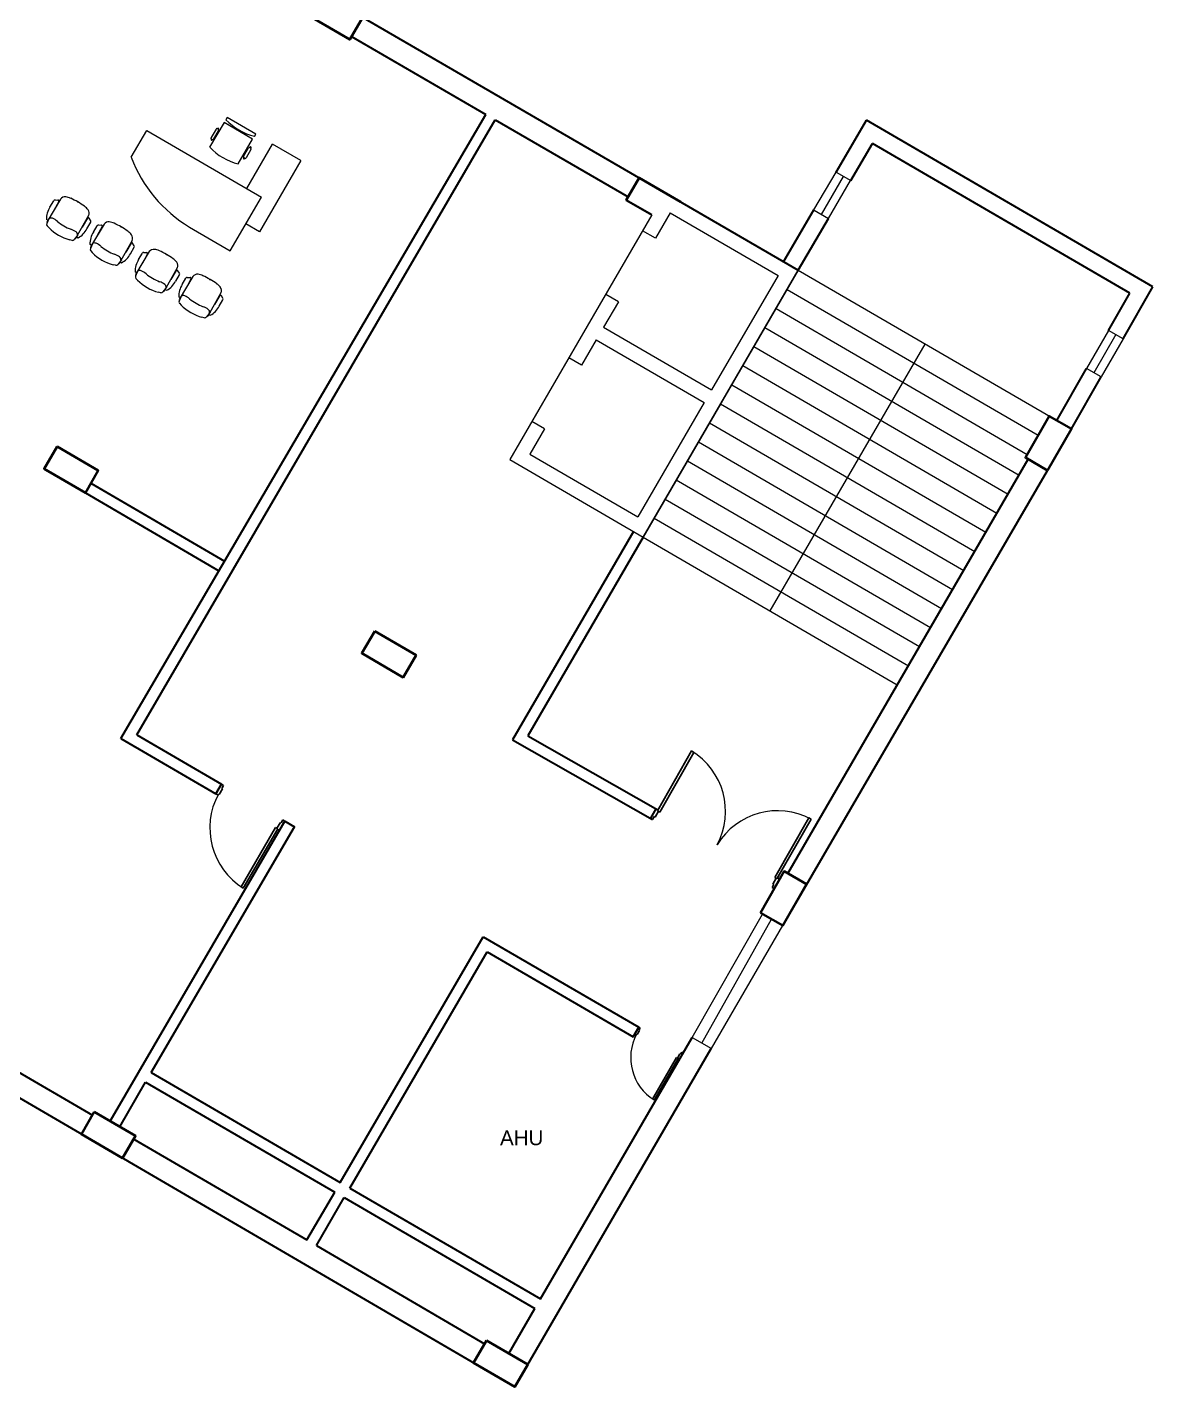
# Model space of a CAD drawing. Header units: millimetres. Extents: x 3079 to 579737, y 1565 to 1161826.
# Drawn here: x 131058 to 146375, y 170435 to 188941 of the extents above; entities that cross this region are included whole.
import ezdxf

# ---------------------------------------------------------------- set-up
doc = ezdxf.new("R2010")
doc.units = ezdxf.units.MM
for name, color, linetype, lineweight in [('1', 7, 'Continuous', 35), ('A_COL', 250, 'Continuous', 40), ('A_ELE1', 250, 'Continuous', 20), ('A_WIN-DOR', 250, 'Continuous', 30), ('IG-Area', 250, 'Continuous', 30), ('SILL', 251, 'Continuous', 18), ('WINDOW', 252, 'Continuous', 15)]:
    doc.layers.add(name, color=color, linetype=linetype, lineweight=lineweight)
doc.layers.add('FURNITURE', color=253, linetype='Continuous', lineweight=5, transparency=0.05)
doc.styles.get("Standard").update_dxf_attribs({"font": 'arial.ttf'})

msp = doc.modelspace()

# ---------------------------------------------------------------- linework, layer by layer
for p, q in [((141550, 185633), (139734, 186688)), ((139558, 186385), (138679, 184872)), ((139807, 186414), (139606, 186068)), ((139807, 186414), (141276, 185560)), ((139606, 186068), (139433, 186169)), ((141960, 186338), (141960, 186337)), ((141550, 185633), (139439, 182000)), ((140495, 183817), (141550, 185633)), ((141549, 185632), (145008, 183622)), ((141276, 185560), (140372, 184004)), ((139103, 185204), (138930, 185304)), ((141399, 185372), (144815, 183387)), ((139103, 185204), (138902, 184858)), ((141248, 185113), (144666, 183127)), ((138679, 184872), (137624, 183056)), ((138902, 184858), (140372, 184004)), ((141097, 184854), (144556, 182844)), ((138802, 184685), (138601, 184339)), ((138802, 184685), (140272, 183831)), ((140946, 184594), (144405, 182585)), ((141169, 180996), (143279, 184627)), ((138601, 184339), (138428, 184440)), ((140796, 184335), (144254, 182325)), ((140645, 184075), (144104, 182066)), ((140272, 183831), (139367, 182275)), ((139440, 182001), (140495, 183817)), ((140495, 183817), (139440, 182001)), ((140494, 183816), (143953, 181807)), ((145008, 183622), (145008, 183622)), ((138098, 183474), (137898, 183129)), ((138098, 183474), (137926, 183575)), ((140344, 183557), (143802, 181547)), ((140193, 183297), (143651, 181288)), ((137624, 183056), (139440, 182001)), ((137898, 183129), (139367, 182275)), ((140042, 183038), (143501, 181028)), ((142898, 179991), (144681, 183060)), ((139891, 182778), (143350, 180769)), ((139741, 182519), (143199, 180510)), ((139590, 182260), (143049, 180250)), ((139439, 182000), (142898, 179991))]:
    msp.add_line(p, q)
at = {"layer": '1'}
for p, q in [((135062, 189402), (141550, 185633)), ((135473, 188816), (137297, 187755)), ((132332, 179259), (137297, 187755)), ((132551, 179308), (137427, 187680)), ((137427, 187680), (139234, 186630)), ((142067, 186969), (142477, 187674)), ((146375, 185407), (142477, 187674)), ((142266, 186853), (142560, 187359)), ((146062, 185323), (142560, 187359)), ((141351, 185748), (141761, 186453)), ((141550, 185633), (141960, 186337)), ((145773, 184815), (146062, 185323)), ((145972, 184699), (146375, 185407)), ((145068, 183587), (145472, 184296)), ((145268, 183473), (145671, 184181)), ((141407, 177424), (144681, 183060)), ((131309, 182918), (131850, 182604)), ((141339, 176714), (144944, 182909)), ((131509, 182802), (131509, 182802)), ((131639, 182726), (131639, 182726)), ((131926, 182733), (133742, 181672)), ((131850, 182604), (133666, 181543)), ((139310, 182077), (137663, 179242)), ((139440, 182002), (137869, 179298)), ((135892, 180255), (135892, 180255)), ((132332, 179259), (133625, 178507)), ((132551, 179308), (133702, 178638)), ((137663, 179242), (139567, 178157)), ((137869, 179298), (139641, 178288)), ((133625, 178507), (133702, 178638)), ((139614, 178304), (139539, 178173)), ((132187, 174052), (134566, 178135)), ((132746, 174712), (134697, 178058)), ((134566, 178135), (134697, 178058)), ((134694, 178052), (134697, 178058)), ((134490, 178005), (134492, 178004)), ((134618, 177922), (134618, 177922)), ((135317, 173216), (137261, 176561)), ((137261, 176561), (139379, 175330)), ((135447, 173140), (137315, 176355)), ((137315, 176355), (139304, 175199)), ((139304, 175199), (139379, 175330)), ((138042, 171632), (140108, 175189)), ((137693, 170435), (140367, 175038)), ((130828, 174786), (131946, 174134)), ((132746, 174712), (135317, 173216)), ((130677, 174527), (137693, 170435)), ((132317, 173976), (132670, 174581)), ((132670, 174581), (135242, 173086)), ((132507, 173807), (134862, 172434)), ((134862, 172434), (135242, 173086)), ((135447, 173140), (138042, 171632)), ((134993, 172357), (135371, 173010)), ((135371, 173010), (137966, 171503)), ((134993, 172357), (137283, 171022)), ((137610, 170889), (137966, 171503)), ((137844, 170695), (137844, 170694)), ((137434, 170586), (137434, 170586))]:
    msp.add_line(p, q, dxfattribs=at)
at = {"layer": 'A_COL'}
for points in [[(134887, 189101), (135063, 189403), (135624, 189076), (135448, 188773)], [(144944, 182909), (144641, 183083), (144965, 183647), (145268, 183473)], [(131464, 183233), (131288, 182931), (131850, 182603), (132026, 182906)], [(135788, 180721), (135611, 180419), (136173, 180092), (136349, 180394)], [(141035, 176888), (141339, 176714), (141661, 177279), (141357, 177452)], [(131971, 174178), (131795, 173875), (132356, 173548), (132533, 173850)], [(137308, 171065), (137131, 170763), (137693, 170435), (137869, 170738)]]:
    msp.add_lwpolyline(points, close=True, dxfattribs=at)
msp.add_lwpolyline([(139558, 186385), (139210, 186589), (139386, 186891), (139948, 186564)], dxfattribs=at)
at = {"layer": 'A_ELE1', "transparency": 33554687}
for centre, radius, start, end in [((139595, 178266), 966, 332.0667, 58.5824), ((134509, 178043), 966, 151.5977, 238.1135), ((141272, 177310), 966, 62.0665, 148.5823), ((139595, 178266), 966, 332.0666, 332.0667), ((139946, 174913), 676, 151.5846, 238.1004)]:
    msp.add_arc(centre, radius, start, end, dxfattribs=at)
at = {"layer": 'A_WIN-DOR', "transparency": 33554687}
for p, q in [((139635, 178277), (140098, 179090)), ((139667, 178258), (140130, 179071)), ((133625, 178506), (133700, 178635)), ((133729, 178621), (133706, 178581)), ((133706, 178581), (133717, 178574)), ((133653, 178491), (133626, 178507)), ((133660, 178502), (133653, 178491)), ((133717, 178574), (133672, 178495)), ((139614, 178304), (139539, 178173)), ((139602, 178190), (139647, 178270)), ((139641, 178288), (139614, 178304)), ((139641, 178288), (139658, 178316)), ((134437, 178050), (133968, 177242)), ((134469, 178032), (133999, 177223)), ((134503, 178118), (134457, 178039)), ((134490, 178005), (134566, 178135)), ((134515, 178111), (134503, 178118)), ((134538, 178151), (134515, 178111)), ((134566, 178135), (134538, 178151)), ((139539, 178173), (139567, 178157)), ((139567, 178157), (139590, 178197)), ((139590, 178197), (139602, 178190)), ((141230, 177368), (141693, 178180)), ((141261, 177350), (141725, 178163)), ((134463, 178021), (134446, 177993)), ((134463, 178021), (134490, 178005)), ((140448, 177813), (140448, 177813)), ((140448, 177813), (140448, 177813)), ((141204, 177277), (141250, 177357)), ((141296, 177345), (141221, 177215)), ((141268, 177361), (141284, 177389)), ((141268, 177361), (141296, 177345)), ((141194, 177231), (141216, 177270)), ((141221, 177215), (141194, 177231)), ((141216, 177270), (141204, 177277)), ((139391, 175285), (139359, 175230)), ((139399, 175318), (139383, 175290)), ((139383, 175290), (139391, 175285)), ((139346, 175227), (139327, 175238)), ((139351, 175235), (139346, 175227)), ((139895, 174918), (139566, 174352)), ((139917, 174906), (139588, 174339)), ((139913, 174898), (139901, 174878)), ((139941, 174966), (139909, 174910)), ((139913, 174898), (139932, 174887)), ((139932, 174887), (139985, 174977)), ((139950, 174961), (139941, 174966)), ((139966, 174989), (139950, 174961))]:
    msp.add_line(p, q, dxfattribs=at)
at = {"layer": 'A_WIN-DOR'}
for p, q in [((140098, 179090), (140130, 179071)), ((133701, 178637), (133729, 178621)), ((141725, 178163), (141693, 178180)), ((133999, 177223), (133968, 177242)), ((139327, 175238), (139380, 175329)), ((139380, 175329), (139399, 175318)), ((139966, 174989), (139985, 174977))]:
    msp.add_line(p, q, dxfattribs=at)
at = {"layer": 'A_WIN-DOR', "transparency": 33554687}
for points in [[(133660, 178502), (133672, 178495)], [(139635, 178277), (139667, 178258)], [(134469, 178032), (134437, 178050)], [(140448, 177813), (140448, 177813)], [(141261, 177350), (141230, 177368)], [(139351, 175235), (139359, 175230)], [(139917, 174906), (139895, 174918)]]:
    msp.add_lwpolyline(points, dxfattribs=at)
at = {"layer": 'FURNITURE'}
for p, q in [((133778, 187713), (133760, 187682)), ((134167, 187486), (133778, 187713)), ((132474, 187170), (132686, 187536)), ((132686, 187536), (134247, 186629)), ((133737, 187643), (133541, 187306)), ((133628, 187554), (133560, 187438)), ((133595, 187418), (133663, 187534)), ((133646, 187559), (133651, 187568)), ((133658, 187552), (133646, 187559)), ((133656, 187569), (133662, 187566)), ((133663, 187561), (133658, 187552)), ((134126, 187417), (133737, 187643)), ((133885, 187557), (133892, 187569)), ((133978, 187503), (133985, 187515)), ((134149, 187455), (134167, 187486)), ((133565, 187420), (133560, 187411)), ((133561, 187406), (133567, 187403)), ((133565, 187420), (133577, 187413)), ((133577, 187413), (133565, 187420)), ((133572, 187404), (133577, 187413)), ((133931, 187080), (134126, 187417)), ((134001, 187182), (134069, 187298)), ((134045, 186746), (134397, 187350)), ((134092, 187311), (134087, 187303)), ((134087, 187303), (134099, 187296)), ((134102, 187309), (134097, 187313)), ((134099, 187296), (134104, 187305)), ((134781, 187127), (134397, 187350)), ((134001, 187155), (134006, 187163)), ((134008, 187147), (134002, 187150)), ((134018, 187157), (134006, 187163)), ((134006, 187163), (134018, 187157)), ((134018, 187157), (134013, 187148)), ((134103, 187278), (134036, 187162)), ((134781, 187127), (134217, 186157)), ((131512, 186600), (131326, 186289)), ((131367, 186491), (131419, 186578)), ((131488, 186569), (131419, 186445)), ((131436, 186590), (131476, 186587)), ((133822, 185898), (134247, 186629)), ((131894, 186378), (131716, 186063)), ((131340, 186313), (131320, 186325)), ((131358, 186343), (131326, 186268)), ((131326, 186289), (131329, 186276)), ((131330, 186236), (131352, 186213)), ((131879, 186342), (131806, 186220)), ((131871, 186198), (131922, 186286)), ((131923, 186307), (131901, 186340)), ((132104, 186260), (131918, 185950)), ((131959, 186151), (132011, 186238)), ((132080, 186229), (132011, 186105)), ((132029, 186250), (132068, 186247)), ((133266, 186221), (133822, 185898)), ((134217, 186157), (134034, 186263)), ((131668, 186040), (131637, 186047)), ((131747, 186116), (131698, 186052)), ((131716, 186063), (131703, 186059)), ((131730, 186086), (131750, 186075)), ((131932, 185973), (131913, 185985)), ((131950, 186003), (131918, 185928)), ((132486, 186038), (132309, 185723)), ((132472, 186002), (132398, 185880)), ((132515, 185967), (132493, 186000)), ((131918, 185950), (131922, 185936)), ((131923, 185896), (131944, 185873)), ((132464, 185858), (132514, 185946)), ((132719, 185886), (132533, 185576)), ((132574, 185777), (132626, 185865)), ((132695, 185855), (132626, 185731)), ((132644, 185876), (132683, 185873)), ((132261, 185700), (132229, 185707)), ((132339, 185776), (132291, 185712)), ((132309, 185723), (132295, 185719)), ((132323, 185746), (132342, 185735)), ((132565, 185629), (132533, 185554)), ((133101, 185664), (132924, 185349)), ((133087, 185628), (133013, 185506)), ((133130, 185593), (133108, 185626)), ((132547, 185599), (132528, 185611)), ((132533, 185576), (132537, 185562)), ((132538, 185522), (132559, 185499)), ((133079, 185484), (133129, 185572)), ((133312, 185546), (133126, 185236)), ((133167, 185437), (133218, 185525)), ((133287, 185515), (133219, 185391)), ((133236, 185536), (133275, 185533)), ((132876, 185326), (132844, 185333)), ((132954, 185402), (132905, 185338)), ((132924, 185349), (132910, 185345)), ((132937, 185372), (132957, 185361)), ((133139, 185259), (133120, 185271)), ((133157, 185289), (133125, 185214)), ((133693, 185324), (133516, 185009)), ((133679, 185288), (133605, 185166)), ((133722, 185253), (133700, 185286)), ((133126, 185236), (133129, 185222)), ((133130, 185183), (133152, 185159)), ((133546, 185063), (133498, 184998)), ((133671, 185144), (133721, 185232)), ((133468, 184986), (133436, 184993)), ((133516, 185009), (133502, 185005)), ((133530, 185033), (133549, 185021))]:
    msp.add_line(p, q, dxfattribs=at)
for centre, radius, start, end in [((134355, 188257), 827, 224.0502, 255.6069), ((133639, 187547), 13.4, 59.8285, 149.8285), ((133654, 187566), 3.35, 59.8285, 149.8285), ((133651, 187541), 13.4, 329.8285, 59.8285), ((133660, 187563), 3.35, 329.8285, 59.8285), ((134136, 187881), 827, 224.0502, 255.6069), ((133572, 187431), 13.4, 149.8285, 239.8285), ((133563, 187409), 3.35, 149.8285, 239.8285), ((133569, 187406), 3.35, 239.8285, 329.8285), ((133584, 187425), 13.4, 239.8285, 329.8285), ((134080, 187291), 13.4, 59.8285, 149.8285), ((134095, 187310), 3.35, 59.8285, 149.8285), ((134092, 187284), 13.4, 329.8285, 59.8285), ((134101, 187306), 3.35, 329.8285, 59.8285), ((134254, 187850), 1906, 200.9092, 238.7816), ((134013, 187175), 13.4, 149.8285, 239.8285), ((134004, 187153), 3.35, 149.8285, 239.8285), ((134010, 187150), 3.35, 239.8285, 329.8285), ((134024, 187168), 13.4, 239.8285, 329.8285), ((131436, 186572), 17.9, 86.9998, 158.1548), ((131477, 186575), 12.2, 333.7002, 93.2529), ((131573, 186558), 74.1, 82.6174, 145.6371), ((131568, 186458), 174, 61.9914, 85.0982), ((131203, 185629), 1080, 54.0999, 65.5571), ((131608, 186334), 288, 146.8591, 181.7712), ((131743, 186356), 174, 34.5588, 57.6656), ((131827, 186410), 74.1, 334.0199, 37.0397), ((131351, 186255), 28.4, 152.5316, 221.6765), ((131799, 186654), 628, 224.6392, 255.0178), ((131383, 186299), 45.2, 64.4163, 130.29), ((131383, 186299), 45.2, 64.4163, 130.29), ((131265, 186054), 318, 50.2531, 64.4176), ((131879, 186791), 641, 230.2532, 249.4038), ((131542, 185893), 318, 55.2394, 69.4039), ((131615, 186329), 288, 297.8858, 332.798), ((131890, 186335), 12.2, 26.4041, 145.9568), ((131908, 186297), 17.9, 321.5023, 32.6573), ((132028, 186232), 17.9, 86.9998, 158.1548), ((132069, 186235), 12.2, 333.7002, 93.2529), ((132166, 186218), 74.1, 82.6174, 145.6371), ((132160, 186118), 174, 61.9914, 85.0982), ((131795, 185289), 1080, 54.0999, 65.5571), ((131674, 186067), 28.4, 257.9805, 327.1254), ((131697, 186117), 45.2, 349.367, 55.2408), ((132200, 185994), 288, 146.8591, 181.7712), ((131976, 185959), 45.2, 64.4163, 130.29), ((131976, 185959), 45.2, 64.4163, 130.29), ((131858, 185714), 318, 50.2531, 64.4176), ((132335, 186016), 174, 34.5588, 57.6656), ((132482, 185995), 12.2, 26.4041, 145.9568), ((132419, 186070), 74.1, 334.0199, 37.0397), ((131944, 185915), 28.4, 152.5316, 221.6765), ((132391, 186314), 628, 224.6392, 255.0178), ((132471, 186451), 641, 230.2532, 249.4038), ((132134, 185553), 318, 55.2394, 69.4039), ((132289, 185777), 45.2, 349.367, 55.2408), ((132207, 185989), 288, 297.8858, 332.798), ((132500, 185957), 17.9, 321.5023, 32.6573), ((132643, 185858), 17.9, 86.9998, 158.1548), ((132684, 185861), 12.2, 333.7002, 93.2529), ((132781, 185844), 74.1, 82.6174, 145.6371), ((132775, 185744), 174, 61.9914, 85.0982), ((132410, 184915), 1080, 54.0999, 65.5571), ((132266, 185728), 28.4, 257.9805, 327.1254), ((132815, 185620), 288, 146.8591, 181.7712), ((132591, 185585), 45.2, 64.4163, 130.29), ((132591, 185585), 45.2, 64.4163, 130.29), ((132473, 185340), 318, 50.2531, 64.4176), ((132950, 185642), 174, 34.5588, 57.6656), ((133097, 185621), 12.2, 26.4041, 145.9568), ((133034, 185696), 74.1, 334.0199, 37.0397), ((132559, 185541), 28.4, 152.5316, 221.6765), ((133006, 185940), 628, 224.6392, 255.0178), ((133086, 186077), 641, 230.2532, 249.4038), ((132749, 185179), 318, 55.2394, 69.4039), ((132904, 185403), 45.2, 349.367, 55.2408), ((132822, 185615), 288, 297.8858, 332.798), ((133408, 185280), 288, 146.8591, 181.7712), ((133115, 185584), 17.9, 321.5023, 32.6573), ((133235, 185518), 17.9, 86.9998, 158.1548), ((133276, 185521), 12.2, 333.7002, 93.2529), ((133373, 185504), 74.1, 82.6174, 145.6371), ((133367, 185404), 174, 61.9914, 85.0982), ((133003, 184575), 1080, 54.0999, 65.5571), ((133543, 185302), 174, 34.5588, 57.6656), ((132881, 185354), 28.4, 257.9805, 327.1254), ((133183, 185245), 45.2, 64.4163, 130.29), ((133183, 185245), 45.2, 64.4163, 130.29), ((133065, 185000), 318, 50.2531, 64.4176), ((133678, 185737), 641, 230.2532, 249.4038), ((133689, 185281), 12.2, 26.4041, 145.9568), ((133627, 185356), 74.1, 334.0199, 37.0397), ((133707, 185244), 17.9, 321.5023, 32.6573), ((133151, 185201), 28.4, 152.5316, 221.6765), ((133599, 185600), 628, 224.6392, 255.0178), ((133341, 184839), 318, 55.2394, 69.4039), ((133496, 185063), 45.2, 349.367, 55.2408), ((133415, 185276), 288, 297.8858, 332.798), ((133474, 185014), 28.4, 257.9805, 327.1254)]:
    msp.add_arc(centre, radius, start, end, dxfattribs=at)
for p in [(131746, 186562), (132338, 186222), (132953, 185848), (133545, 185508)]:
    msp.add_point(p, dxfattribs=at)
at = {"layer": 'SILL'}
for p, q in [((141761, 186453), (142067, 186969)), ((141960, 186337), (142261, 186856)), ((145773, 184815), (145471, 184295)), ((145972, 184699), (145671, 184181)), ((140108, 175189), (141066, 176870)), ((140368, 175038), (141339, 176714))]:
    msp.add_line(p, q, dxfattribs=at)
at = {"layer": 'WINDOW'}
for p, q in [((141865, 186392), (142166, 186911)), ((142067, 186969), (142266, 186853)), ((141765, 186450), (141964, 186335)), ((145873, 184757), (145571, 184238)), ((145972, 184699), (145773, 184815)), ((145671, 184181), (145472, 184296)), ((140238, 175114), (141187, 176801)), ((140108, 175189), (140368, 175038))]:
    msp.add_line(p, q, dxfattribs=at)

# ---------------------------------------------------------------- texts
at = {"layer": 'IG-Area', "insert": (137492, 173924), "char_height": 200, "attachment_point": 1}
msp.add_mtext_dynamic_manual_height_columns('AHU', width=38356.19, gutter_width=12.5, heights=[0], dxfattribs=at)

doc.saveas('drawing.dxf')
